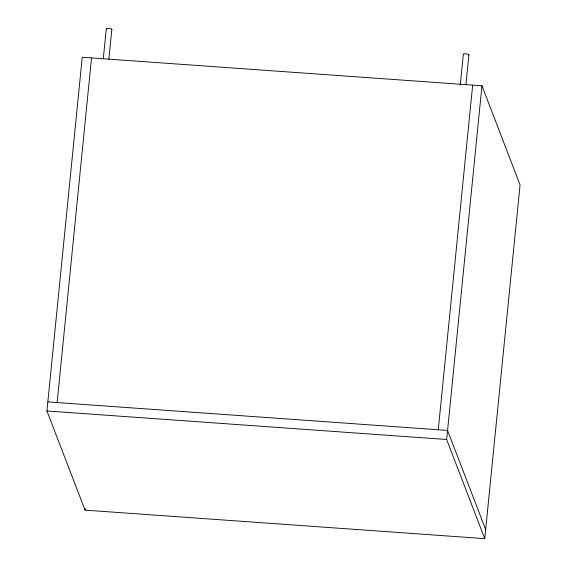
<?xml version="1.0" encoding="UTF-8"?>
<svg xmlns="http://www.w3.org/2000/svg" width="567" height="567" viewBox="0 0 567 567"><rect width="100%" height="100%" fill="white"/><g stroke="black" fill="none" stroke-linecap="round" stroke-linejoin="round"><path stroke-width="0.85" d="M46.933 410.976L82.243 57.26L481.957 85.787L520.067 184.934L484.757 538.65L85.043 510.123L46.933 410.976L446.654 439.503L484.757 538.65M57.132 402.57L91.535 57.919M103.279 58.819L106.27 28.867M108.857 59.216L111.848 29.271M85.043 510.123L85.206 508.471M460.248 85.185L463.324 54.354M465.911 84.703L468.902 54.751M438.263 429.772L472.665 85.121M446.654 439.503L481.957 85.787M47.841 401.904L447.561 430.431L485.664 529.578M106.773 29.243A2.814 0.666 5.7 0 1 108.793 28.378A2.814 0.666 5.7 0 1 111.607 29.59M463.487 54.538A2.814 0.666 5.7 0 1 466.209 53.893A2.814 0.666 5.7 0 1 468.661 55.07"/></g></svg>
